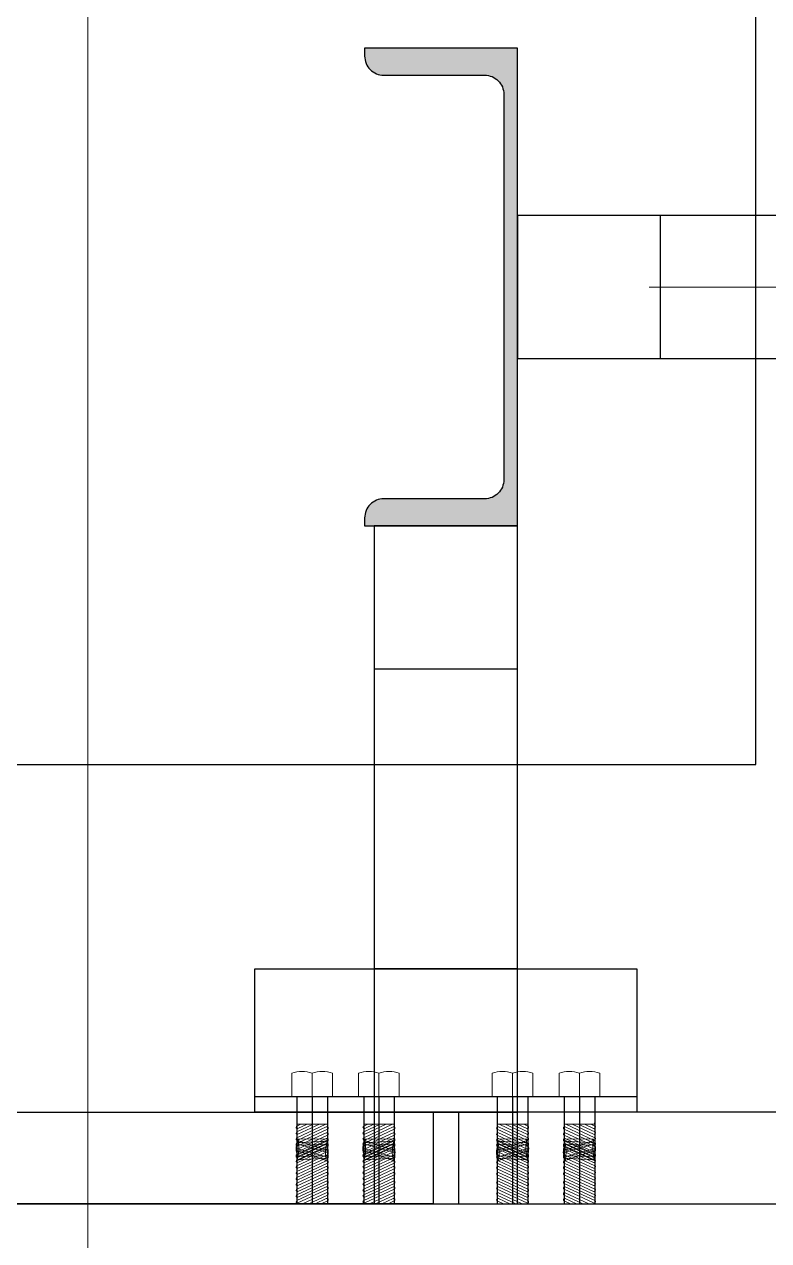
# Model space of a CAD drawing. Header units: millimetres. Extents: x 3470347 to 5996549, y -3470518 to 17149644.
# Drawn here: x 4861880 to 4862270, y 6611088 to 6611725 of the extents above; entities that cross this region are included whole.
import ezdxf

# ---------------------------------------------------------------- set-up
doc = ezdxf.new("R2010")
doc.units = ezdxf.units.MM
doc.header["$MEASUREMENT"] = 0
doc.linetypes.add('CENTER', pattern=[50.8, 31.75, -6.35, 6.35, -6.35])
doc.layers.get('0').update_dxf_attribs({"linetype": 'CONTINUOUS', "lineweight": 25})
doc.layers.add('CENTER', color=8, linetype='CENTER', lineweight=0)
doc.layers.add('channnel', color=2, linetype='CONTINUOUS', lineweight=15)
doc.layers.add('lintel', color=2, linetype='CONTINUOUS')

msp = doc.modelspace()

# ---------------------------------------------------------------- hatches: boundary and pattern name
at = {"transparency": 33554559}
h = msp.add_hatch(color=1, dxfattribs=at)
h.dxf.hatch_style = 1
h.paths.add_polyline_path([(4862137.87, 6611712.26), (4862137.87, 6611462.26), (4862057.87, 6611462.26), (4862057.87, 6611466.36, -0.414214), (4862067.87, 6611476.36), (4862120.77, 6611476.36, 0.414214), (4862130.77, 6611486.36), (4862130.77, 6611688.16, 0.414214), (4862120.77, 6611698.16), (4862067.87, 6611698.16, -0.414214), (4862057.87, 6611708.16), (4862057.87, 6611712.26)])

# ---------------------------------------------------------------- linework, layer by layer
at = {"color": 3}
msp.add_line((4862200.37, 6611163.26, 0), (4862000.37, 6611163.26, 0), dxfattribs=at)
at = {"color": 8, "linetype": 'ByBlock'}
for p, q in [((4862022.37, 6611163.26, 0), (4862022.37, 6611107.26, 0)), ((4862030.37, 6611163.26, 0), (4862030.37, 6611107.26, 0)), ((4862038.37, 6611163.26, 0), (4862038.37, 6611107.26, 0)), ((4862057.37, 6611163.26, 0), (4862057.37, 6611107.26, 0)), ((4862065.37, 6611163.26, 0), (4862065.37, 6611107.26, 0)), ((4862073.37, 6611163.26, 0), (4862073.37, 6611107.26, 0)), ((4862127.37, 6611163.26, 0), (4862127.37, 6611107.26, 0)), ((4862135.37, 6611163.26, 0), (4862135.37, 6611107.26, 0)), ((4862143.37, 6611163.26, 0), (4862143.37, 6611107.26, 0)), ((4862162.37, 6611163.26, 0), (4862162.37, 6611107.26, 0)), ((4862170.37, 6611163.26, 0), (4862170.37, 6611107.26, 0)), ((4862178.37, 6611163.26, 0), (4862178.37, 6611107.26, 0))]:
    msp.add_line(p, q, dxfattribs=at)
at = {"color": 2}
for p, q in [((4862093.7, 6611155.26, 0), (4862093.7, 6611107.26, 0)), ((4862093.7, 6611155.26, 0), (4862093.7, 6611107.26, 0)), ((4862107.04, 6611155.26, 0), (4862107.04, 6611107.26, 0)), ((4862107.04, 6611155.26, 0), (4862107.04, 6611107.26, 0))]:
    msp.add_line(p, q, dxfattribs=at)
at = {"color": 8, "elevation": 0}
for points in [[(4832492.87, 6641107.26), (4832492.87, 6611107.26), (4862492.87, 6611107.26), (4862492.87, 6641107.26)], [(4832722.87, 6640877.26), (4832722.87, 6611337.26), (4862262.87, 6611337.26), (4862262.87, 6640877.26)]]:
    msp.add_lwpolyline(points, close=True, dxfattribs=at)
at = {"color": 1, "elevation": 0}
msp.add_lwpolyline([(4862057.87, 6611712.26), (4862057.87, 6611708.16, 0.414214), (4862067.87, 6611698.16), (4862120.77, 6611698.16, -0.414214), (4862130.77, 6611688.16), (4862130.77, 6611486.36, -0.414214), (4862120.77, 6611476.36), (4862067.87, 6611476.36, 0.414214), (4862057.87, 6611466.36), (4862057.87, 6611462.26), (4862137.87, 6611462.26), (4862137.87, 6611712.26)], format="xyb", close=True, dxfattribs=at)
at = {"color": 3, "elevation": 0}
for points in [[(4862212.87, 6611624.76), (4862137.87, 6611624.76), (4862137.87, 6611549.76), (4862212.87, 6611549.76)], [(4862137.87, 6611387.26), (4862137.87, 6611462.26), (4862062.87, 6611462.26), (4862062.87, 6611387.26)], [(4862000.37, 6611230.26), (4862200.37, 6611230.26), (4862200.37, 6611155.26), (4862000.37, 6611155.26)], [(4862137.87, 6611155.26), (4862137.87, 6611230.26), (4862062.87, 6611230.26), (4862062.87, 6611155.26)]]:
    msp.add_lwpolyline(points, close=True, dxfattribs=at)
at = {"color": 6, "linetype": 'ByBlock', "elevation": 0}
for points in [[(4862093.7, 6611155.26), (4862093.7, 6611107.26), (4857119.87, 6611107.26), (4857119.87, 6611155.26)], [(4862107.04, 6611155.26), (4862107.04, 6611107.26), (4862492.87, 6611107.26), (4862492.87, 6611155.26)]]:
    msp.add_lwpolyline(points, close=True, dxfattribs=at)
at = {"layer": 'CENTER', "color": 8, "ltscale": 60}
for p, q in [((4861912.87, 6646090.98, 0), (4861912.87, 6608276.48, 0)), ((4864873.95, 6611587.26, 0), (4827811.52, 6611587.26, 0))]:
    msp.add_line(p, q, dxfattribs=at)
at = {"layer": 'channnel', "color": 8, "linetype": 'ByBlock'}
for p, q in [((4862019.7, 6611175.58, 0), (4862019.7, 6611163.26, 0)), ((4862030.37, 6611163.26, 0), (4862030.37, 6611175.58, 0)), ((4862041.04, 6611175.58, 0), (4862041.04, 6611163.26, 0)), ((4862054.7, 6611175.58, 0), (4862054.7, 6611163.26, 0)), ((4862065.37, 6611163.26, 0), (4862065.37, 6611175.58, 0)), ((4862076.04, 6611175.58, 0), (4862076.04, 6611163.26, 0)), ((4862124.7, 6611175.58, 0), (4862124.7, 6611163.26, 0)), ((4862135.37, 6611163.26, 0), (4862135.37, 6611175.58, 0)), ((4862146.04, 6611175.58, 0), (4862146.04, 6611163.26, 0)), ((4862159.7, 6611175.58, 0), (4862159.7, 6611163.26, 0)), ((4862170.37, 6611163.26, 0), (4862170.37, 6611175.58, 0)), ((4862181.04, 6611175.58, 0), (4862181.04, 6611163.26, 0)), ((4862019.7, 6611163.26, 0), (4862041.04, 6611163.26, 0)), ((4862022.37, 6611163.26, 0), (4862022.37, 6611107.26, 0)), ((4862038.37, 6611163.26, 0), (4862038.37, 6611107.26, 0)), ((4862054.7, 6611163.26, 0), (4862076.04, 6611163.26, 0)), ((4862057.37, 6611163.26, 0), (4862057.37, 6611107.26, 0)), ((4862073.37, 6611163.26, 0), (4862073.37, 6611107.26, 0)), ((4862146.04, 6611163.26, 0), (4862124.7, 6611163.26, 0)), ((4862127.37, 6611163.26, 0), (4862127.37, 6611107.26, 0)), ((4862143.37, 6611163.26, 0), (4862143.37, 6611107.26, 0)), ((4862181.04, 6611163.26, 0), (4862159.7, 6611163.26, 0)), ((4862162.37, 6611163.26, 0), (4862162.37, 6611107.26, 0)), ((4862178.37, 6611163.26, 0), (4862178.37, 6611107.26, 0)), ((4862038.37, 6611148.86, 0), (4862022.37, 6611148.86, 0)), ((4862073.37, 6611148.86, 0), (4862057.37, 6611148.86, 0)), ((4862127.37, 6611148.86, 0), (4862143.37, 6611148.86, 0)), ((4862162.37, 6611148.86, 0), (4862178.37, 6611148.86, 0)), ((4862022.37, 6611107.26, 0), (4862038.37, 6611107.26, 0)), ((4862057.37, 6611107.26, 0), (4862073.37, 6611107.26, 0)), ((4862143.37, 6611107.26, 0), (4862127.37, 6611107.26, 0)), ((4862178.37, 6611107.26, 0), (4862162.37, 6611107.26, 0))]:
    msp.add_line(p, q, dxfattribs=at)
at = {"layer": 'channnel', "color": 8, "linetype": 'Continuous'}
for p, q in [((4862022.62, 6611149.52, 0), (4862022.37, 6611149.4, 0)), ((4862037.48, 6611148.86, 0), (4862022.37, 6611141.82, 0)), ((4862030.97, 6611148.86, 0), (4862022.37, 6611144.85, 0)), ((4862024.46, 6611148.86, 0), (4862022.37, 6611147.89, 0)), ((4862034.22, 6611148.86, 0), (4862022.95, 6611143.61, 0)), ((4862027.72, 6611148.86, 0), (4862022.95, 6611146.64, 0)), ((4862037.79, 6611147.49, 0), (4862022.95, 6611140.57, 0)), ((4862057.62, 6611149.52, 0), (4862057.37, 6611149.4, 0)), ((4862072.48, 6611148.86, 0), (4862057.37, 6611141.82, 0)), ((4862065.97, 6611148.86, 0), (4862057.37, 6611144.85, 0)), ((4862059.46, 6611148.86, 0), (4862057.37, 6611147.89, 0)), ((4862069.22, 6611148.86, 0), (4862057.95, 6611143.61, 0)), ((4862062.72, 6611148.86, 0), (4862057.95, 6611146.64, 0)), ((4862072.79, 6611147.49, 0), (4862057.95, 6611140.57, 0)), ((4862127.95, 6611147.49, 0), (4862142.79, 6611140.57, 0)), ((4862128.26, 6611148.86, 0), (4862143.37, 6611141.82, 0)), ((4862131.52, 6611148.86, 0), (4862142.79, 6611143.61, 0)), ((4862134.77, 6611148.86, 0), (4862143.37, 6611144.85, 0)), ((4862138.02, 6611148.86, 0), (4862142.79, 6611146.64, 0)), ((4862141.28, 6611148.86, 0), (4862143.37, 6611147.89, 0)), ((4862143.12, 6611149.52, 0), (4862143.37, 6611149.4, 0)), ((4862162.95, 6611147.49, 0), (4862177.79, 6611140.57, 0)), ((4862163.26, 6611148.86, 0), (4862178.37, 6611141.82, 0)), ((4862166.52, 6611148.86, 0), (4862177.79, 6611143.61, 0)), ((4862169.77, 6611148.86, 0), (4862178.37, 6611144.85, 0)), ((4862173.02, 6611148.86, 0), (4862177.79, 6611146.64, 0)), ((4862176.28, 6611148.86, 0), (4862178.37, 6611147.89, 0)), ((4862178.12, 6611149.52, 0), (4862178.37, 6611149.4, 0)), ((4862022.62, 6611146.49, 0), (4862022.37, 6611146.37, 0)), ((4862038.37, 6611146.24, 0), (4862022.37, 6611138.78, 0)), ((4862022.62, 6611143.45, 0), (4862022.37, 6611143.34, 0)), ((4862038.37, 6611143.21, 0), (4862022.37, 6611135.75, 0)), ((4862037.79, 6611144.46, 0), (4862022.95, 6611137.54, 0)), ((4862037.79, 6611141.42, 0), (4862022.95, 6611134.5, 0)), ((4862037.79, 6611141.29, 0), (4862022.95, 6611141.03, 0)), ((4862057.62, 6611146.49, 0), (4862057.37, 6611146.37, 0)), ((4862073.37, 6611146.24, 0), (4862057.37, 6611138.78, 0)), ((4862057.62, 6611143.45, 0), (4862057.37, 6611143.34, 0)), ((4862073.37, 6611143.21, 0), (4862057.37, 6611135.75, 0)), ((4862072.79, 6611144.46, 0), (4862057.95, 6611137.54, 0)), ((4862072.79, 6611141.42, 0), (4862057.95, 6611134.5, 0)), ((4862072.79, 6611141.29, 0), (4862057.95, 6611141.03, 0)), ((4862127.37, 6611146.24, 0), (4862143.37, 6611138.78, 0)), ((4862127.37, 6611143.21, 0), (4862143.37, 6611135.75, 0)), ((4862127.95, 6611144.46, 0), (4862142.79, 6611137.54, 0)), ((4862127.95, 6611141.42, 0), (4862142.79, 6611134.5, 0)), ((4862127.95, 6611141.29, 0), (4862142.79, 6611141.03, 0)), ((4862143.12, 6611146.49, 0), (4862143.37, 6611146.37, 0)), ((4862143.12, 6611143.45, 0), (4862143.37, 6611143.34, 0)), ((4862162.37, 6611146.24, 0), (4862178.37, 6611138.78, 0)), ((4862162.37, 6611143.21, 0), (4862178.37, 6611135.75, 0)), ((4862162.95, 6611144.46, 0), (4862177.79, 6611137.54, 0)), ((4862162.95, 6611141.42, 0), (4862177.79, 6611134.5, 0)), ((4862162.95, 6611141.29, 0), (4862177.79, 6611141.03, 0)), ((4862178.12, 6611146.49, 0), (4862178.37, 6611146.37, 0)), ((4862178.12, 6611143.45, 0), (4862178.37, 6611143.34, 0)), ((4862038.37, 6611140.64, 0), (4862022.37, 6611133.18, 0)), ((4862022.62, 6611140.42, 0), (4862022.37, 6611140.3, 0)), ((4862038.37, 6611140.18, 0), (4862022.37, 6611132.72, 0)), ((4862038.37, 6611140.04, 0), (4862022.37, 6611139.24, 0)), ((4862038.37, 6611134.11, 0), (4862022.37, 6611138.65, 0)), ((4862038.37, 6611137.6, 0), (4862022.37, 6611130.14, 0)), ((4862022.62, 6611137.38, 0), (4862022.37, 6611137.27, 0)), ((4862038.37, 6611137.14, 0), (4862022.37, 6611129.68, 0)), ((4862038.37, 6611131.67, 0), (4862022.37, 6611136.21, 0)), ((4862037.79, 6611135.35, 0), (4862022.95, 6611140.43, 0)), ((4862037.79, 6611138.85, 0), (4862022.95, 6611131.93, 0)), ((4862037.79, 6611138.39, 0), (4862022.95, 6611131.47, 0)), ((4862037.79, 6611138.25, 0), (4862022.95, 6611138, 0)), ((4862037.79, 6611135.81, 0), (4862022.95, 6611128.9, 0)), ((4862037.79, 6611129.88, 0), (4862022.95, 6611134.96, 0)), ((4862073.37, 6611140.64, 0), (4862057.37, 6611133.18, 0)), ((4862057.62, 6611140.42, 0), (4862057.37, 6611140.3, 0)), ((4862073.37, 6611140.18, 0), (4862057.37, 6611132.72, 0)), ((4862073.37, 6611140.04, 0), (4862057.37, 6611139.24, 0)), ((4862073.37, 6611134.11, 0), (4862057.37, 6611138.65, 0)), ((4862073.37, 6611137.6, 0), (4862057.37, 6611130.14, 0)), ((4862057.62, 6611137.38, 0), (4862057.37, 6611137.27, 0)), ((4862073.37, 6611137.14, 0), (4862057.37, 6611129.68, 0)), ((4862073.37, 6611131.67, 0), (4862057.37, 6611136.21, 0)), ((4862072.79, 6611135.35, 0), (4862057.95, 6611140.43, 0)), ((4862072.79, 6611138.85, 0), (4862057.95, 6611131.93, 0)), ((4862072.79, 6611138.39, 0), (4862057.95, 6611131.47, 0)), ((4862072.79, 6611138.25, 0), (4862057.95, 6611138, 0)), ((4862072.79, 6611135.81, 0), (4862057.95, 6611128.9, 0)), ((4862072.79, 6611129.88, 0), (4862057.95, 6611134.96, 0)), ((4862127.37, 6611140.64, 0), (4862143.37, 6611133.18, 0)), ((4862127.37, 6611140.18, 0), (4862143.37, 6611132.72, 0)), ((4862127.37, 6611140.04, 0), (4862143.37, 6611139.24, 0)), ((4862127.37, 6611134.11, 0), (4862143.37, 6611138.65, 0)), ((4862127.37, 6611137.6, 0), (4862143.37, 6611130.14, 0)), ((4862127.37, 6611137.14, 0), (4862143.37, 6611129.68, 0)), ((4862127.37, 6611131.67, 0), (4862143.37, 6611136.21, 0)), ((4862127.95, 6611135.35, 0), (4862142.79, 6611140.43, 0)), ((4862127.95, 6611138.85, 0), (4862142.79, 6611131.93, 0)), ((4862127.95, 6611138.39, 0), (4862142.79, 6611131.47, 0)), ((4862127.95, 6611138.25, 0), (4862142.79, 6611138, 0)), ((4862127.95, 6611135.81, 0), (4862142.79, 6611128.9, 0)), ((4862127.95, 6611129.88, 0), (4862142.79, 6611134.96, 0)), ((4862143.12, 6611140.42, 0), (4862143.37, 6611140.3, 0)), ((4862143.12, 6611137.38, 0), (4862143.37, 6611137.27, 0)), ((4862162.37, 6611140.64, 0), (4862178.37, 6611133.18, 0)), ((4862162.37, 6611140.18, 0), (4862178.37, 6611132.72, 0)), ((4862162.37, 6611140.04, 0), (4862178.37, 6611139.24, 0)), ((4862162.37, 6611134.11, 0), (4862178.37, 6611138.65, 0)), ((4862162.37, 6611137.6, 0), (4862178.37, 6611130.14, 0)), ((4862162.37, 6611137.14, 0), (4862178.37, 6611129.68, 0)), ((4862162.37, 6611131.67, 0), (4862178.37, 6611136.21, 0)), ((4862162.95, 6611135.35, 0), (4862177.79, 6611140.43, 0)), ((4862162.95, 6611138.85, 0), (4862177.79, 6611131.93, 0)), ((4862162.95, 6611138.39, 0), (4862177.79, 6611131.47, 0)), ((4862162.95, 6611138.25, 0), (4862177.79, 6611138, 0)), ((4862162.95, 6611135.81, 0), (4862177.79, 6611128.9, 0)), ((4862162.95, 6611129.88, 0), (4862177.79, 6611134.96, 0)), ((4862178.12, 6611140.42, 0), (4862178.37, 6611140.3, 0)), ((4862178.12, 6611137.38, 0), (4862178.37, 6611137.27, 0)), ((4862038.37, 6611134.57, 0), (4862022.37, 6611127.11, 0)), ((4862022.62, 6611134.35, 0), (4862022.37, 6611134.23, 0)), ((4862038.37, 6611131.53, 0), (4862022.37, 6611124.07, 0)), ((4862038.37, 6611131.07, 0), (4862022.37, 6611130.28, 0)), ((4862038.37, 6611128.5, 0), (4862022.37, 6611121.04, 0)), ((4862037.79, 6611132.78, 0), (4862022.95, 6611125.86, 0)), ((4862037.79, 6611132.32, 0), (4862022.95, 6611132.07, 0)), ((4862037.79, 6611129.75, 0), (4862022.95, 6611122.83, 0)), ((4862073.37, 6611134.57, 0), (4862057.37, 6611127.11, 0)), ((4862057.62, 6611134.35, 0), (4862057.37, 6611134.23, 0)), ((4862073.37, 6611131.53, 0), (4862057.37, 6611124.07, 0)), ((4862073.37, 6611131.07, 0), (4862057.37, 6611130.28, 0)), ((4862073.37, 6611128.5, 0), (4862057.37, 6611121.04, 0)), ((4862072.79, 6611132.78, 0), (4862057.95, 6611125.86, 0)), ((4862072.79, 6611132.32, 0), (4862057.95, 6611132.07, 0)), ((4862072.79, 6611129.75, 0), (4862057.95, 6611122.83, 0)), ((4862127.37, 6611134.57, 0), (4862143.37, 6611127.11, 0)), ((4862127.37, 6611131.53, 0), (4862143.37, 6611124.07, 0)), ((4862127.37, 6611131.07, 0), (4862143.37, 6611130.28, 0)), ((4862127.37, 6611128.5, 0), (4862143.37, 6611121.04, 0)), ((4862127.95, 6611132.78, 0), (4862142.79, 6611125.86, 0)), ((4862127.95, 6611132.32, 0), (4862142.79, 6611132.07, 0)), ((4862127.95, 6611129.75, 0), (4862142.79, 6611122.83, 0)), ((4862143.12, 6611134.35, 0), (4862143.37, 6611134.23, 0)), ((4862162.37, 6611134.57, 0), (4862178.37, 6611127.11, 0)), ((4862162.37, 6611131.53, 0), (4862178.37, 6611124.07, 0)), ((4862162.37, 6611131.07, 0), (4862178.37, 6611130.28, 0)), ((4862162.37, 6611128.5, 0), (4862178.37, 6611121.04, 0)), ((4862162.95, 6611132.78, 0), (4862177.79, 6611125.86, 0)), ((4862162.95, 6611132.32, 0), (4862177.79, 6611132.07, 0)), ((4862162.95, 6611129.75, 0), (4862177.79, 6611122.83, 0)), ((4862178.12, 6611134.35, 0), (4862178.37, 6611134.23, 0)), ((4862038.37, 6611125.47, 0), (4862022.37, 6611118, 0)), ((4862038.37, 6611122.43, 0), (4862022.37, 6611114.97, 0)), ((4862037.79, 6611126.71, 0), (4862022.95, 6611119.79, 0)), ((4862037.79, 6611123.68, 0), (4862022.95, 6611116.76, 0)), ((4862073.37, 6611125.47, 0), (4862057.37, 6611118, 0)), ((4862073.37, 6611122.43, 0), (4862057.37, 6611114.97, 0)), ((4862072.79, 6611126.71, 0), (4862057.95, 6611119.79, 0)), ((4862072.79, 6611123.68, 0), (4862057.95, 6611116.76, 0)), ((4862127.37, 6611125.47, 0), (4862143.37, 6611118, 0)), ((4862127.37, 6611122.43, 0), (4862143.37, 6611114.97, 0)), ((4862127.95, 6611126.71, 0), (4862142.79, 6611119.79, 0)), ((4862127.95, 6611123.68, 0), (4862142.79, 6611116.76, 0)), ((4862162.37, 6611125.47, 0), (4862178.37, 6611118, 0)), ((4862162.37, 6611122.43, 0), (4862178.37, 6611114.97, 0)), ((4862162.95, 6611126.71, 0), (4862177.79, 6611119.79, 0)), ((4862162.95, 6611123.68, 0), (4862177.79, 6611116.76, 0)), ((4862037.79, 6611119.13, 0), (4862022.37, 6611111.94, 0)), ((4862037.79, 6611116.09, 0), (4862022.37, 6611108.9, 0)), ((4862038.37, 6611120.91, 0), (4862022.95, 6611113.72, 0)), ((4862038.37, 6611117.88, 0), (4862022.95, 6611110.69, 0)), ((4862072.79, 6611119.13, 0), (4862057.37, 6611111.94, 0)), ((4862072.79, 6611116.09, 0), (4862057.37, 6611108.9, 0)), ((4862073.37, 6611120.91, 0), (4862057.95, 6611113.72, 0)), ((4862073.37, 6611117.88, 0), (4862057.95, 6611110.69, 0)), ((4862127.37, 6611120.91, 0), (4862142.79, 6611113.72, 0)), ((4862127.37, 6611117.88, 0), (4862142.79, 6611110.69, 0)), ((4862127.95, 6611119.13, 0), (4862143.37, 6611111.94, 0)), ((4862127.95, 6611116.09, 0), (4862143.37, 6611108.9, 0)), ((4862162.37, 6611120.91, 0), (4862177.79, 6611113.72, 0)), ((4862162.37, 6611117.88, 0), (4862177.79, 6611110.69, 0)), ((4862162.95, 6611119.13, 0), (4862178.37, 6611111.94, 0)), ((4862162.95, 6611116.09, 0), (4862178.37, 6611108.9, 0)), ((4862038.37, 6611114.85, 0), (4862022.95, 6611107.66, 0)), ((4862037.79, 6611113.06, 0), (4862025.36, 6611107.26, 0)), ((4862038.37, 6611111.81, 0), (4862028.61, 6611107.26, 0)), ((4862037.79, 6611110.02, 0), (4862031.87, 6611107.26, 0)), ((4862073.37, 6611114.85, 0), (4862057.95, 6611107.66, 0)), ((4862072.79, 6611113.06, 0), (4862060.36, 6611107.26, 0)), ((4862073.37, 6611111.81, 0), (4862063.61, 6611107.26, 0)), ((4862072.79, 6611110.02, 0), (4862066.87, 6611107.26, 0)), ((4862127.37, 6611114.85, 0), (4862142.79, 6611107.66, 0)), ((4862127.37, 6611111.81, 0), (4862137.13, 6611107.26, 0)), ((4862127.95, 6611113.06, 0), (4862140.38, 6611107.26, 0)), ((4862127.95, 6611110.02, 0), (4862133.87, 6611107.26, 0)), ((4862162.37, 6611114.85, 0), (4862177.79, 6611107.66, 0)), ((4862162.37, 6611111.81, 0), (4862172.13, 6611107.26, 0)), ((4862162.95, 6611113.06, 0), (4862175.38, 6611107.26, 0)), ((4862162.95, 6611110.02, 0), (4862168.87, 6611107.26, 0)), ((4862038.37, 6611108.78, 0), (4862035.12, 6611107.26, 0)), ((4862073.37, 6611108.78, 0), (4862070.12, 6611107.26, 0)), ((4862127.37, 6611108.78, 0), (4862130.62, 6611107.26, 0)), ((4862162.37, 6611108.78, 0), (4862165.62, 6611107.26, 0))]:
    msp.add_line(p, q, dxfattribs=at)
at = {"layer": 'channnel', "color": 8, "linetype": 'ByBlock'}
for centre in [(4862025.04, 6611162.04, 0), (4862035.7, 6611162.04, 0), (4862060.04, 6611162.04, 0), (4862070.7, 6611162.04, 0), (4862130.04, 6611162.04, 0), (4862140.7, 6611162.04, 0), (4862165.04, 6611162.04, 0), (4862175.7, 6611162.04, 0)]:
    msp.add_arc(centre, 14.55, 68.49843, 111.50157, dxfattribs=at)
at = {"layer": 'channnel', "color": 8, "linetype": 'Continuous'}
for centre, radius, start, end in [((4862022.66, 6611147.26, 0), 0.688, 115, 295), ((4862038.08, 6611146.87, 0), 0.687, 295, 115), ((4862057.66, 6611147.26, 0), 0.688, 115, 295), ((4862073.08, 6611146.87, 0), 0.687, 295, 115), ((4862127.66, 6611146.87, 0), 0.687, 65, 245), ((4862143.08, 6611147.26, 0), 0.688, 245, 65), ((4862162.66, 6611146.87, 0), 0.687, 65, 245), ((4862178.08, 6611147.26, 0), 0.688, 245, 65), ((4862022.66, 6611144.23, 0), 0.688, 115, 295), ((4862022.66, 6611141.19, 0), 0.688, 115, 295), ((4862038.08, 6611143.83, 0), 0.687, 295, 115), ((4862038.08, 6611140.8, 0), 0.687, 295, 115), ((4862038.08, 6611140.66, 0), 0.688, 295, 115), ((4862057.66, 6611144.23, 0), 0.688, 115, 295), ((4862057.66, 6611141.19, 0), 0.688, 115, 295), ((4862073.08, 6611143.83, 0), 0.687, 295, 115), ((4862073.08, 6611140.8, 0), 0.687, 295, 115), ((4862073.08, 6611140.66, 0), 0.688, 295, 115), ((4862127.66, 6611143.83, 0), 0.687, 65, 245), ((4862127.66, 6611140.8, 0), 0.687, 65, 245), ((4862127.66, 6611140.66, 0), 0.688, 65, 245), ((4862143.08, 6611144.23, 0), 0.688, 245, 65), ((4862143.08, 6611141.19, 0), 0.688, 245, 65), ((4862162.66, 6611143.83, 0), 0.687, 65, 245), ((4862162.66, 6611140.8, 0), 0.687, 65, 245), ((4862162.66, 6611140.66, 0), 0.688, 65, 245), ((4862178.08, 6611144.23, 0), 0.688, 245, 65), ((4862178.08, 6611141.19, 0), 0.688, 245, 65), ((4862030.22, 6611136.02, 0), 8.28, 161.5284, 208.5661), ((4862022.66, 6611138.62, 0), 0.688, 115, 295), ((4862022.66, 6611138.16, 0), 0.688, 115, 295), ((4862022.66, 6611135.59, 0), 0.688, 115, 295), ((4862022.66, 6611135.13, 0), 0.688, 115, 295), ((4862001.95, 6611136.78, 0), 21.43, 342.35517, 11.45871), ((4862001.95, 6611136.18, 0), 21.43, 342.35517, 11.45871), ((4862058.79, 6611134.14, 0), 21.43, 162.35517, 191.45871), ((4862038.08, 6611138.23, 0), 0.687, 295, 115), ((4862038.08, 6611137.76, 0), 0.687, 295, 115), ((4862030.52, 6611134.29, 0), 8.28, 341.5284, 28.5661), ((4862038.08, 6611135.19, 0), 0.688, 295, 115), ((4862038.08, 6611134.73, 0), 0.687, 295, 115), ((4862065.22, 6611136.02, 0), 8.28, 161.5284, 208.5661), ((4862057.66, 6611138.62, 0), 0.688, 115, 295), ((4862057.66, 6611138.16, 0), 0.688, 115, 295), ((4862057.66, 6611135.59, 0), 0.688, 115, 295), ((4862057.66, 6611135.13, 0), 0.688, 115, 295), ((4862036.95, 6611136.78, 0), 21.43, 342.35517, 11.45871), ((4862036.95, 6611136.18, 0), 21.43, 342.35517, 11.45871), ((4862093.79, 6611134.14, 0), 21.43, 162.35517, 191.45871), ((4862073.08, 6611138.23, 0), 0.687, 295, 115), ((4862073.08, 6611137.76, 0), 0.687, 295, 115), ((4862065.52, 6611134.29, 0), 8.28, 341.5284, 28.5661), ((4862073.08, 6611135.19, 0), 0.688, 295, 115), ((4862073.08, 6611134.73, 0), 0.687, 295, 115), ((4862135.22, 6611134.29, 0), 8.28, 151.4339, 198.4716), ((4862127.66, 6611138.23, 0), 0.687, 65, 245), ((4862127.66, 6611137.76, 0), 0.687, 65, 245), ((4862127.66, 6611135.19, 0), 0.688, 65, 245), ((4862127.66, 6611134.73, 0), 0.687, 65, 245), ((4862106.95, 6611134.14, 0), 21.43, 348.54129, 17.64483), ((4862163.79, 6611136.78, 0), 21.43, 168.54129, 197.64483), ((4862163.79, 6611136.18, 0), 21.43, 168.54129, 197.64483), ((4862143.08, 6611138.62, 0), 0.688, 245, 65), ((4862143.08, 6611138.16, 0), 0.688, 245, 65), ((4862135.52, 6611136.02, 0), 8.28, 331.4339, 18.4716), ((4862143.08, 6611135.59, 0), 0.688, 245, 65), ((4862143.08, 6611135.13, 0), 0.688, 245, 65), ((4862170.22, 6611134.29, 0), 8.28, 151.4339, 198.4716), ((4862162.66, 6611138.23, 0), 0.687, 65, 245), ((4862162.66, 6611137.76, 0), 0.687, 65, 245), ((4862162.66, 6611135.19, 0), 0.688, 65, 245), ((4862162.66, 6611134.73, 0), 0.687, 65, 245), ((4862141.95, 6611134.14, 0), 21.43, 348.54129, 17.64483), ((4862198.79, 6611136.78, 0), 21.43, 168.54129, 197.64483), ((4862198.79, 6611136.18, 0), 21.43, 168.54129, 197.64483), ((4862178.08, 6611138.62, 0), 0.688, 245, 65), ((4862178.08, 6611138.16, 0), 0.688, 245, 65), ((4862170.52, 6611136.02, 0), 8.28, 331.4339, 18.4716), ((4862178.08, 6611135.59, 0), 0.688, 245, 65), ((4862178.08, 6611135.13, 0), 0.688, 245, 65), ((4862022.66, 6611132.55, 0), 0.688, 115, 295), ((4862022.66, 6611132.09, 0), 0.688, 115, 295), ((4862022.66, 6611129.52, 0), 0.687, 115, 295), ((4862038.08, 6611132.16, 0), 0.688, 295, 115), ((4862038.08, 6611131.7, 0), 0.687, 295, 115), ((4862038.08, 6611129.12, 0), 0.687, 295, 115), ((4862057.66, 6611132.55, 0), 0.688, 115, 295), ((4862057.66, 6611132.09, 0), 0.688, 115, 295), ((4862057.66, 6611129.52, 0), 0.687, 115, 295), ((4862073.08, 6611132.16, 0), 0.688, 295, 115), ((4862073.08, 6611131.7, 0), 0.687, 295, 115), ((4862073.08, 6611129.12, 0), 0.687, 295, 115), ((4862127.66, 6611132.16, 0), 0.688, 65, 245), ((4862127.66, 6611131.7, 0), 0.687, 65, 245), ((4862127.66, 6611129.12, 0), 0.687, 65, 245), ((4862143.08, 6611132.55, 0), 0.688, 245, 65), ((4862143.08, 6611132.09, 0), 0.688, 245, 65), ((4862143.08, 6611129.52, 0), 0.687, 245, 65), ((4862162.66, 6611132.16, 0), 0.688, 65, 245), ((4862162.66, 6611131.7, 0), 0.687, 65, 245), ((4862162.66, 6611129.12, 0), 0.687, 65, 245), ((4862178.08, 6611132.55, 0), 0.688, 245, 65), ((4862178.08, 6611132.09, 0), 0.688, 245, 65), ((4862178.08, 6611129.52, 0), 0.687, 245, 65), ((4862022.66, 6611126.48, 0), 0.688, 115, 295), ((4862022.66, 6611123.45, 0), 0.688, 115, 295), ((4862038.08, 6611126.09, 0), 0.688, 295, 115), ((4862038.08, 6611123.05, 0), 0.688, 295, 115), ((4862057.66, 6611126.48, 0), 0.688, 115, 295), ((4862057.66, 6611123.45, 0), 0.688, 115, 295), ((4862073.08, 6611126.09, 0), 0.688, 295, 115), ((4862073.08, 6611123.05, 0), 0.688, 295, 115), ((4862127.66, 6611126.09, 0), 0.688, 65, 245), ((4862127.66, 6611123.05, 0), 0.688, 65, 245), ((4862143.08, 6611126.48, 0), 0.688, 245, 65), ((4862143.08, 6611123.45, 0), 0.688, 245, 65), ((4862162.66, 6611126.09, 0), 0.688, 65, 245), ((4862162.66, 6611123.05, 0), 0.688, 65, 245), ((4862178.08, 6611126.48, 0), 0.688, 245, 65), ((4862178.08, 6611123.45, 0), 0.688, 245, 65), ((4862022.66, 6611120.42, 0), 0.688, 115, 295), ((4862022.66, 6611117.38, 0), 0.688, 115, 295), ((4862038.08, 6611118.5, 0), 0.688, 295, 115), ((4862038.08, 6611115.47, 0), 0.688, 295, 115), ((4862057.66, 6611120.42, 0), 0.688, 115, 295), ((4862057.66, 6611117.38, 0), 0.688, 115, 295), ((4862073.08, 6611118.5, 0), 0.688, 295, 115), ((4862073.08, 6611115.47, 0), 0.688, 295, 115), ((4862127.66, 6611118.5, 0), 0.688, 65, 245), ((4862127.66, 6611115.47, 0), 0.688, 65, 245), ((4862143.08, 6611120.42, 0), 0.688, 245, 65), ((4862143.08, 6611117.38, 0), 0.688, 245, 65), ((4862162.66, 6611118.5, 0), 0.688, 65, 245), ((4862162.66, 6611115.47, 0), 0.688, 65, 245), ((4862178.08, 6611120.42, 0), 0.688, 245, 65), ((4862178.08, 6611117.38, 0), 0.688, 245, 65), ((4862022.66, 6611114.35, 0), 0.688, 115, 295), ((4862022.66, 6611111.31, 0), 0.688, 115, 295), ((4862038.08, 6611112.43, 0), 0.687, 295, 115), ((4862038.08, 6611109.4, 0), 0.688, 295, 115), ((4862057.66, 6611114.35, 0), 0.688, 115, 295), ((4862057.66, 6611111.31, 0), 0.688, 115, 295), ((4862073.08, 6611112.43, 0), 0.687, 295, 115), ((4862073.08, 6611109.4, 0), 0.688, 295, 115), ((4862127.66, 6611112.43, 0), 0.687, 65, 245), ((4862127.66, 6611109.4, 0), 0.688, 65, 245), ((4862143.08, 6611114.35, 0), 0.688, 245, 65), ((4862143.08, 6611111.31, 0), 0.688, 245, 65), ((4862162.66, 6611112.43, 0), 0.687, 65, 245), ((4862162.66, 6611109.4, 0), 0.688, 65, 245), ((4862178.08, 6611114.35, 0), 0.688, 245, 65), ((4862178.08, 6611111.31, 0), 0.688, 245, 65), ((4862022.66, 6611108.28, 0), 0.688, 115, 295), ((4862057.66, 6611108.28, 0), 0.688, 115, 295), ((4862143.08, 6611108.28, 0), 0.688, 245, 65), ((4862178.08, 6611108.28, 0), 0.688, 245, 65)]:
    msp.add_arc(centre, radius, start, end, dxfattribs=at)
at = {"layer": 'lintel', "color": 5, "linetype": 'ByBlock', "elevation": 0}
for points in [[(4862492.87, 6611549.76), (4862492.87, 6611624.76), (4862137.87, 6611624.76), (4862137.87, 6611549.76), (4862492.87, 6611549.76)], [(4862062.87, 6611107.26), (4862137.87, 6611107.26), (4862137.87, 6611462.26), (4862062.87, 6611462.26), (4862062.87, 6611107.26)]]:
    msp.add_lwpolyline(points, dxfattribs=at)

doc.saveas('drawing.dxf')
